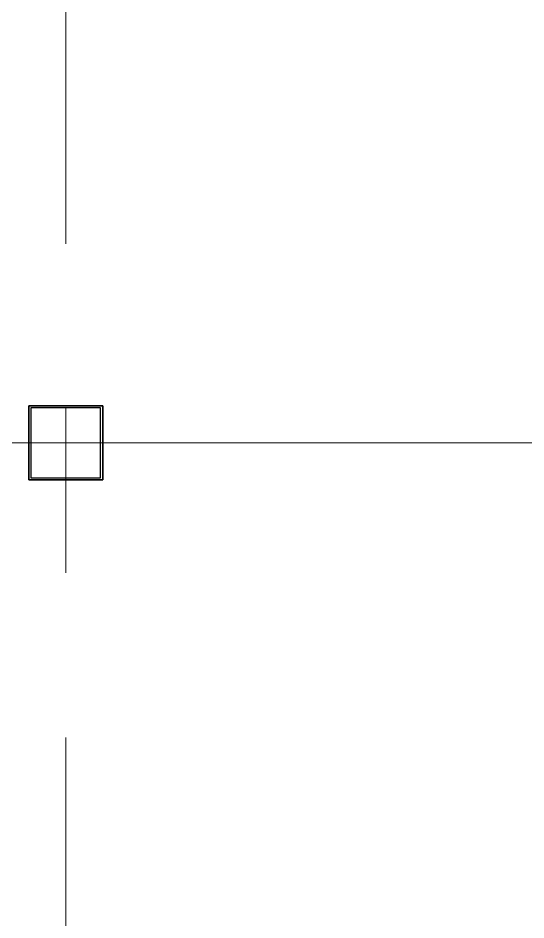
# Model space of a CAD drawing. Extents: x -15449 to 527173, y -170839 to 146543.
# Drawn here: x 249483 to 261843, y -106450 to -84525 of the extents above; entities that cross this region are included whole.
import ezdxf

# ---------------------------------------------------------------- set-up
doc = ezdxf.new("R2010")
doc.units = 0
doc.header["$LTSCALE"] = 8
doc.linetypes.add('IDA - Grid Line', pattern=[3500, 2000, -500, 500, -500])
doc.layers.get('0').update_dxf_attribs({"color": 1, "linetype": 'CONTINUOUS'})
doc.layers.add('0-T50单抗铝蜂巢库板H5000', color=3, linetype='CONTINUOUS')
doc.layers.add('A-_ANOTGRID_E', color=7, linetype='CONTINUOUS', lineweight=9)

msp = doc.modelspace()

# ---------------------------------------------------------------- linework, layer by layer
at = {"color": 252}
msp.add_lwpolyline([(251543.8697, -93949.8189), (251543.8697, -95749.8189), (249743.8697, -95749.8189), (249743.8697, -93949.8189)], close=True, dxfattribs=at)
at = {"layer": '0-T50单抗铝蜂巢库板H5000'}
for p, q in [((251543.8697, -93949.8189), (249743.8697, -93949.8189)), ((249743.8697, -93949.8189), (249743.8697, -95749.8189)), ((251493.8697, -93999.8189), (249793.8697, -93999.8189)), ((249793.8697, -93999.8189), (249793.8697, -95699.8189)), ((251493.8697, -95699.8189), (251493.8697, -93999.8189)), ((251543.8697, -95749.8189), (251543.8697, -93949.8189)), ((249743.8697, -95749.8189), (251543.8697, -95749.8189)), ((249793.8697, -95699.8189), (251493.8697, -95699.8189))]:
    msp.add_line(p, q, dxfattribs=at)
at = {"layer": 'A-_ANOTGRID_E', "color": 8, "linetype": 'IDA - Grid Line', "true_color": 0x808080}
for p, q in [((250643.8697, -146013.8599), (250643.8697, -47004.7177)), ((320784.4764, -94849.8189), (233274.5842, -94849.8189))]:
    msp.add_line(p, q, dxfattribs=at)

doc.saveas('drawing.dxf')
